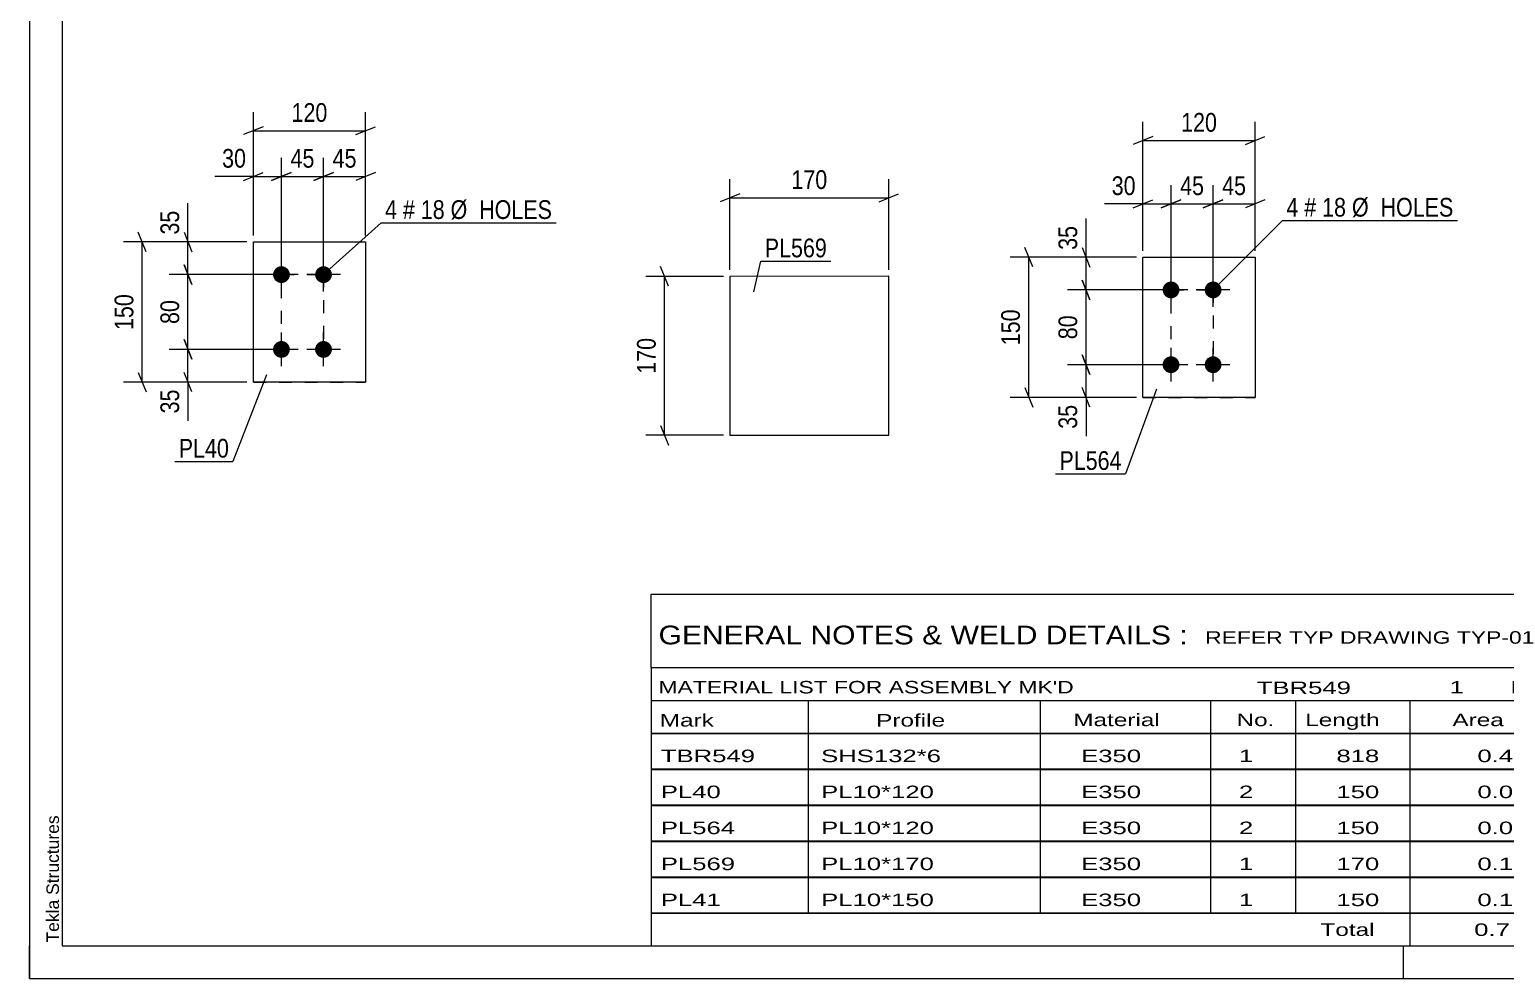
# Model space of a CAD drawing. Header units: millimetres. Extents: x 0 to 420, y 0 to 297.
# Drawn here: x 0 to 225.6, y 0 to 145 of the extents above; entities that cross this region are included whole.
import ezdxf

# ---------------------------------------------------------------- set-up
doc = ezdxf.new("R2010")
doc.units = ezdxf.units.MM
doc.linetypes.add('DXK_LINE_DOT2', pattern=[3.9198, 1.9599, -1.9599])
doc.styles.add('Arial', font='arial.ttf', dxfattribs={"height": 0.2})
doc.styles.add('Arial Narrow', font='ARIALN.TTF', dxfattribs={"height": 0.2})

# ---------------------------------------------------------------- blocks, each defined once
blk = doc.blocks.new('Unknown-585696815-1128')
at = {"color": 5, "linetype": 'Continuous'}
for p, q in [((0, 297), (0, 0)), ((5, 292), (5, 5)), ((0, 0), (0, 5)), ((5, 5), (415, 5)), ((210, 0), (210, 5)), ((0, 0), (420, 0))]:
    blk.add_line(p, q, dxfattribs=at)
at = {"color": 174, "linetype": 'Continuous', "style": 'Arial'}
blk.add_text('Tekla Structures', height=1.9102, rotation=90, dxfattribs=at).set_placement((4.5, 5.5))
blk = doc.blocks.new('Bolt-585696815-2490 - 2484')
at = {"linetype": 'Continuous'}
for points in [[(38.51, 106.27), (38.24, 106.3), (37.99, 106.39), (37.75, 106.52), (37.56, 106.7), (37.4, 106.92), (37.29, 107.16), (37.23, 107.43), (37.23, 107.69), (37.29, 107.96), (37.4, 108.2), (37.56, 108.42), (37.75, 108.6), (37.99, 108.73), (38.24, 108.82), (38.51, 108.85), (38.78, 108.82), (39.03, 108.73), (39.27, 108.6), (39.47, 108.42), (39.62, 108.2), (39.73, 107.96), (39.79, 107.69), (39.79, 107.43), (39.73, 107.16), (39.62, 106.92), (39.47, 106.7), (39.27, 106.52), (39.03, 106.39), (38.78, 106.3)], [(44.94, 106.27), (44.67, 106.3), (44.42, 106.39), (44.18, 106.52), (43.98, 106.7), (43.83, 106.92), (43.72, 107.16), (43.66, 107.43), (43.66, 107.69), (43.72, 107.96), (43.83, 108.2), (43.98, 108.42), (44.18, 108.6), (44.42, 108.73), (44.67, 108.82), (44.94, 108.85), (45.21, 108.82), (45.46, 108.73), (45.69, 108.6), (45.89, 108.42), (46.05, 108.2), (46.16, 107.96), (46.22, 107.69), (46.22, 107.43), (46.16, 107.16), (46.05, 106.92), (45.89, 106.7), (45.69, 106.52), (45.46, 106.39), (45.21, 106.3)], [(38.51, 94.85), (38.24, 94.87), (37.99, 94.96), (37.75, 95.09), (37.56, 95.27), (37.4, 95.49), (37.29, 95.73), (37.23, 96), (37.23, 96.27), (37.29, 96.53), (37.4, 96.77), (37.56, 96.99), (37.75, 97.17), (37.99, 97.31), (38.24, 97.39), (38.51, 97.42), (38.78, 97.39), (39.03, 97.31), (39.27, 97.17), (39.47, 96.99), (39.62, 96.77), (39.73, 96.53), (39.79, 96.27), (39.79, 96), (39.73, 95.73), (39.62, 95.49), (39.47, 95.27), (39.27, 95.09), (39.03, 94.96), (38.78, 94.87)], [(44.94, 94.85), (44.67, 94.87), (44.42, 94.96), (44.18, 95.09), (43.98, 95.27), (43.83, 95.49), (43.72, 95.73), (43.66, 96), (43.66, 96.27), (43.72, 96.53), (43.83, 96.77), (43.98, 96.99), (44.18, 97.17), (44.42, 97.31), (44.67, 97.39), (44.94, 97.42), (45.21, 97.39), (45.46, 97.31), (45.69, 97.17), (45.89, 96.99), (46.05, 96.77), (46.16, 96.53), (46.22, 96.27), (46.22, 96), (46.16, 95.73), (46.05, 95.49), (45.89, 95.27), (45.69, 95.09), (45.46, 94.96), (45.21, 94.87)]]:
    blk.add_hatch(color=1, dxfattribs=at).paths.add_polyline_path(points)
at = {"color": 1, "linetype": 'Continuous'}
for p, q in [((38.51, 104.99), (38.51, 110.13)), ((44.94, 104.99), (44.94, 110.13)), ((41.08, 107.56), (35.94, 107.56)), ((47.51, 107.56), (42.37, 107.56)), ((38.51, 93.56), (38.51, 98.7)), ((44.94, 93.56), (44.94, 98.7)), ((41.08, 96.13), (35.94, 96.13)), ((47.51, 96.13), (42.37, 96.13))]:
    blk.add_line(p, q, dxfattribs=at)
blk = doc.blocks.new('Part-585696815-2495 - 2484')
at = {"color": 2, "linetype": 'Continuous'}
for p, q in [((34.22, 112.56), (51.37, 112.56)), ((34.22, 91.13), (34.22, 112.56)), ((51.37, 112.56), (51.37, 112.56)), ((51.37, 112.56), (51.37, 91.13)), ((51.37, 91.13), (34.22, 91.13)), ((34.22, 91.13), (34.22, 91.13))]:
    blk.add_line(p, q, dxfattribs=at)
at = {"color": 7, "linetype": 'DXK_LINE_DOT2'}
for p, q in [((34.22, 112.56), (51.37, 112.56)), ((34.22, 91.13), (51.37, 91.13)), ((34.22, 91.13), (34.22, 91.13))]:
    blk.add_line(p, q, dxfattribs=at)
blk = doc.blocks.new('Part-585696815-2257 - 2251')
at = {"color": 2, "linetype": 'Continuous'}
for p, q in [((170.2, 110.23), (187.35, 110.23)), ((170.2, 88.8), (170.2, 110.23)), ((187.35, 110.22), (187.35, 110.23)), ((187.35, 110.23), (187.35, 88.8)), ((187.35, 88.8), (170.2, 88.8)), ((170.2, 88.8), (170.2, 88.8))]:
    blk.add_line(p, q, dxfattribs=at)
at = {"color": 7, "linetype": 'DXK_LINE_DOT2'}
for p, q in [((170.2, 110.22), (187.35, 110.22)), ((170.2, 88.8), (187.35, 88.8)), ((170.2, 88.8), (170.2, 88.8))]:
    blk.add_line(p, q, dxfattribs=at)
blk = doc.blocks.new('Bolt-585696815-4038 - 2251')
at = {"linetype": 'Continuous'}
for points in [[(174.49, 103.94), (174.22, 103.97), (173.97, 104.05), (173.73, 104.19), (173.53, 104.37), (173.38, 104.58), (173.27, 104.83), (173.21, 105.09), (173.21, 105.36), (173.27, 105.62), (173.38, 105.87), (173.53, 106.09), (173.73, 106.27), (173.97, 106.4), (174.22, 106.48), (174.49, 106.51), (174.76, 106.48), (175.01, 106.4), (175.25, 106.27), (175.45, 106.09), (175.6, 105.87), (175.71, 105.62), (175.77, 105.36), (175.77, 105.09), (175.71, 104.83), (175.6, 104.58), (175.45, 104.37), (175.25, 104.19), (175.01, 104.05), (174.76, 103.97)], [(180.92, 103.94), (180.65, 103.97), (180.4, 104.05), (180.16, 104.19), (179.96, 104.37), (179.8, 104.58), (179.7, 104.83), (179.64, 105.09), (179.64, 105.36), (179.7, 105.62), (179.8, 105.87), (179.96, 106.09), (180.16, 106.27), (180.4, 106.4), (180.65, 106.48), (180.92, 106.51), (181.19, 106.48), (181.44, 106.4), (181.67, 106.27), (181.87, 106.09), (182.03, 105.87), (182.14, 105.62), (182.2, 105.36), (182.2, 105.09), (182.14, 104.83), (182.03, 104.58), (181.87, 104.37), (181.67, 104.19), (181.44, 104.05), (181.19, 103.97)], [(174.49, 92.51), (174.22, 92.54), (173.97, 92.62), (173.73, 92.76), (173.53, 92.94), (173.38, 93.15), (173.27, 93.4), (173.21, 93.66), (173.21, 93.93), (173.27, 94.19), (173.38, 94.44), (173.53, 94.66), (173.73, 94.84), (173.97, 94.97), (174.22, 95.05), (174.49, 95.08), (174.76, 95.05), (175.01, 94.97), (175.25, 94.84), (175.45, 94.66), (175.6, 94.44), (175.71, 94.19), (175.77, 93.93), (175.77, 93.66), (175.71, 93.4), (175.6, 93.15), (175.45, 92.94), (175.25, 92.76), (175.01, 92.62), (174.76, 92.54)], [(180.92, 92.51), (180.65, 92.54), (180.4, 92.62), (180.16, 92.76), (179.96, 92.94), (179.8, 93.15), (179.7, 93.4), (179.64, 93.66), (179.64, 93.93), (179.7, 94.19), (179.8, 94.44), (179.96, 94.66), (180.16, 94.84), (180.4, 94.97), (180.65, 95.05), (180.92, 95.08), (181.19, 95.05), (181.44, 94.97), (181.67, 94.84), (181.87, 94.66), (182.03, 94.44), (182.14, 94.19), (182.2, 93.93), (182.2, 93.66), (182.14, 93.4), (182.03, 93.15), (181.87, 92.94), (181.67, 92.76), (181.44, 92.62), (181.19, 92.54)]]:
    blk.add_hatch(color=1, dxfattribs=at).paths.add_polyline_path(points)
at = {"color": 1, "linetype": 'Continuous'}
for p, q in [((174.49, 102.65), (174.49, 107.8)), ((180.92, 102.65), (180.92, 107.8)), ((177.06, 105.23), (171.92, 105.23)), ((183.49, 105.23), (178.35, 105.23)), ((174.49, 91.23), (174.49, 96.37)), ((180.92, 91.23), (180.92, 96.37)), ((177.06, 93.8), (171.92, 93.8)), ((183.49, 93.8), (178.35, 93.8))]:
    blk.add_line(p, q, dxfattribs=at)
blk = doc.blocks.new('Part-585696815-2432 - 2426')
at = {"color": 2, "linetype": 'Continuous'}
for p, q in [((131.35, 107.31), (107.06, 107.3)), ((107.06, 107.3), (107.07, 83.01)), ((131.36, 83.02), (131.35, 107.31)), ((107.07, 83.01), (131.36, 83.02))]:
    blk.add_line(p, q, dxfattribs=at)
blk = doc.blocks.new('Rectangle-585696815-2580 - 2484')
at = {"color": 1, "linetype": 'DXK_LINE_DOT2'}
blk.add_lwpolyline([(38.51, 107.56), (44.94, 107.56), (44.94, 96.13), (38.51, 96.13), (38.51, 107.56)], close=True, dxfattribs=at)
blk = doc.blocks.new('Rectangle-585696815-4992 - 2251')
at = {"color": 1, "linetype": 'DXK_LINE_DOT2'}
blk.add_lwpolyline([(174.49, 105.22), (180.92, 105.22), (180.92, 93.8), (174.49, 93.8), (174.49, 105.22)], close=True, dxfattribs=at)
blk = doc.blocks.new('StraightDimension-585696815-2508 - 2484')
at = {"color": 7, "linetype": 'Continuous'}
for p, q in [((17.82, 111.06), (16.62, 114.06)), ((33.22, 112.56), (14.37, 112.56)), ((17.22, 91.13), (17.22, 112.56)), ((16.62, 92.63), (17.82, 89.63)), ((33.22, 91.13), (14.37, 91.13))]:
    blk.add_line(p, q, dxfattribs=at)
at = {"color": 0}
blk.add_wipeout([(16.47, 105.19), (12.27, 105.19), (12.27, 98.5), (16.47, 98.5)], dxfattribs=at)
at = {"color": 3, "style": 'Arial Narrow'}
blk.add_text('150', height=2.863, rotation=90.0002, dxfattribs=at).set_placement((15.87, 99.1))
blk = doc.blocks.new('StraightDimension-585696815-2550 - 2484')
at = {"color": 7, "linetype": 'Continuous'}
for p, q in [((34.22, 113.56), (34.22, 125.41)), ((38.51, 108.56), (38.51, 125.41)), ((32.72, 121.96), (35.72, 123.16)), ((34.22, 122.56), (38.51, 122.56)), ((40.01, 123.16), (37.01, 121.96))]:
    blk.add_line(p, q, dxfattribs=at)
at = {"color": 0}
blk.add_wipeout([(33.7, 123.31), (33.7, 127.51), (28.84, 127.51), (28.84, 123.31)], dxfattribs=at)
at = {"color": 7, "linetype": 'Continuous'}
blk.add_line((34.22, 122.56), (28.32, 122.56), dxfattribs=at)
blk.add_line((34.22, 122.56), (28.32, 122.56), dxfattribs=at)
at = {"color": 3, "style": 'Arial Narrow'}
blk.add_text('30', height=2.863, dxfattribs=at).set_placement((29.44, 123.91))
blk = doc.blocks.new('StraightDimension-585696815-2519 - 2484')
at = {"color": 7, "linetype": 'Continuous'}
for p, q in [((23.62, 97.63), (24.82, 94.63)), ((37.51, 96.13), (21.37, 96.13)), ((24.22, 91.13), (24.22, 96.13)), ((24.82, 89.63), (23.62, 92.63)), ((33.22, 91.13), (21.37, 91.13))]:
    blk.add_line(p, q, dxfattribs=at)
at = {"color": 0}
blk.add_wipeout([(23.47, 90.61), (19.27, 90.61), (19.27, 85.75), (23.47, 85.75)], dxfattribs=at)
at = {"color": 7, "linetype": 'Continuous'}
blk.add_line((24.22, 91.13), (24.22, 85.22), dxfattribs=at)
blk.add_line((24.22, 91.13), (24.22, 85.22), dxfattribs=at)
at = {"color": 3, "style": 'Arial Narrow'}
blk.add_text('35', height=2.863, rotation=90.0002, dxfattribs=at).set_placement((22.87, 86.35))
blk = doc.blocks.new('StraightDimension-585696815-2497 - 2484')
at = {"color": 7, "linetype": 'Continuous'}
for p, q in [((34.22, 113.56), (34.22, 132.41)), ((51.37, 113.56), (51.37, 132.41)), ((35.72, 130.16), (32.72, 128.96)), ((34.22, 129.56), (51.37, 129.56)), ((49.87, 128.96), (52.87, 130.16))]:
    blk.add_line(p, q, dxfattribs=at)
at = {"color": 0}
blk.add_wipeout([(46.14, 130.31), (46.14, 134.51), (39.45, 134.51), (39.45, 130.31)], dxfattribs=at)
at = {"color": 3, "style": 'Arial Narrow'}
blk.add_text('120', height=2.863, dxfattribs=at).set_placement((40.05, 130.91))
blk = doc.blocks.new('StraightDimension-585696815-2529 - 2484')
at = {"color": 7, "linetype": 'Continuous'}
for p, q in [((23.62, 109.06), (24.82, 106.06)), ((37.51, 107.56), (21.37, 107.56)), ((24.22, 96.13), (24.22, 107.56)), ((24.82, 94.63), (23.62, 97.63)), ((37.51, 96.13), (21.37, 96.13))]:
    blk.add_line(p, q, dxfattribs=at)
at = {"color": 0}
blk.add_wipeout([(23.47, 104.27), (19.27, 104.27), (19.27, 99.42), (23.47, 99.42)], dxfattribs=at)
at = {"color": 3, "style": 'Arial Narrow'}
blk.add_text('80', height=2.863, rotation=90.0002, dxfattribs=at).set_placement((22.87, 100.02))
blk = doc.blocks.new('StraightDimension-585696815-2539 - 2484')
at = {"color": 7, "linetype": 'Continuous'}
for p, q in [((23.62, 114.06), (24.82, 111.06)), ((33.22, 112.56), (21.37, 112.56)), ((24.22, 107.56), (24.22, 112.56)), ((24.82, 106.06), (23.62, 109.06)), ((37.51, 107.56), (21.37, 107.56))]:
    blk.add_line(p, q, dxfattribs=at)
at = {"color": 0}
blk.add_wipeout([(23.47, 117.94), (19.27, 117.94), (19.27, 113.08), (23.47, 113.08)], dxfattribs=at)
at = {"color": 7, "linetype": 'Continuous'}
blk.add_line((24.22, 112.56), (24.22, 118.47), dxfattribs=at)
blk.add_line((24.22, 112.56), (24.22, 118.47), dxfattribs=at)
at = {"color": 3, "style": 'Arial Narrow'}
blk.add_text('35', height=2.863, rotation=90.0002, dxfattribs=at).set_placement((22.87, 113.68))
blk = doc.blocks.new('StraightDimension-585696815-2560 - 2484')
at = {"color": 7, "linetype": 'Continuous'}
for p, q in [((38.51, 108.56), (38.51, 125.41)), ((44.94, 108.56), (44.94, 125.41)), ((37.01, 121.96), (40.01, 123.16)), ((38.51, 122.56), (44.94, 122.56)), ((46.44, 123.16), (43.44, 121.96))]:
    blk.add_line(p, q, dxfattribs=at)
at = {"color": 0}
blk.add_wipeout([(44.15, 123.31), (44.15, 127.51), (39.3, 127.51), (39.3, 123.31)], dxfattribs=at)
at = {"color": 3, "style": 'Arial Narrow'}
blk.add_text('45', height=2.863, dxfattribs=at).set_placement((39.9, 123.91))
blk = doc.blocks.new('StraightDimension-585696815-2570 - 2484')
at = {"color": 7, "linetype": 'Continuous'}
for p, q in [((44.94, 108.56), (44.94, 125.41)), ((51.37, 113.56), (51.37, 125.41)), ((43.44, 121.96), (46.44, 123.16)), ((44.94, 122.56), (51.37, 122.56)), ((52.87, 123.16), (49.87, 121.96))]:
    blk.add_line(p, q, dxfattribs=at)
at = {"color": 0}
blk.add_wipeout([(50.58, 123.31), (50.58, 127.51), (45.73, 127.51), (45.73, 123.31)], dxfattribs=at)
at = {"color": 3, "style": 'Arial Narrow'}
blk.add_text('45', height=2.863, dxfattribs=at).set_placement((46.33, 123.91))
blk = doc.blocks.new('StraightDimension-585696815-5036 - 2251')
at = {"color": 7, "linetype": 'Continuous'}
for p, q in [((160.89, 111.72), (162.09, 108.72)), ((169.2, 110.22), (158.64, 110.22)), ((161.49, 105.23), (161.49, 110.22)), ((162.09, 103.73), (160.89, 106.73)), ((173.49, 105.23), (158.64, 105.23))]:
    blk.add_line(p, q, dxfattribs=at)
at = {"color": 0}
blk.add_wipeout([(160.74, 115.61), (156.54, 115.61), (156.54, 110.75), (160.74, 110.75)], dxfattribs=at)
at = {"color": 7, "linetype": 'Continuous'}
blk.add_line((161.49, 110.22), (161.49, 116.13), dxfattribs=at)
blk.add_line((161.49, 110.22), (161.49, 116.13), dxfattribs=at)
at = {"color": 3, "style": 'Arial Narrow'}
blk.add_text('35', height=2.863, rotation=90.0002, dxfattribs=at).set_placement((160.14, 111.35))
blk = doc.blocks.new('StraightDimension-585696815-2381 - 2251')
at = {"color": 7, "linetype": 'Continuous'}
for p, q in [((153.34, 108.73), (152.14, 111.73)), ((169.2, 110.23), (149.89, 110.23)), ((152.74, 88.8), (152.74, 110.23)), ((152.14, 90.3), (153.34, 87.3)), ((169.2, 88.8), (149.89, 88.8))]:
    blk.add_line(p, q, dxfattribs=at)
at = {"color": 0}
blk.add_wipeout([(151.99, 102.85), (147.79, 102.85), (147.79, 96.17), (151.99, 96.17)], dxfattribs=at)
at = {"color": 3, "style": 'Arial Narrow'}
blk.add_text('150', height=2.863, rotation=90.0002, dxfattribs=at).set_placement((151.39, 96.77))
blk = doc.blocks.new('StraightDimension-585696815-2333 - 2251')
at = {"color": 7, "linetype": 'Continuous'}
for p, q in [((170.2, 111.23), (170.2, 130.9)), ((187.35, 111.23), (187.35, 130.9)), ((171.7, 128.65), (168.7, 127.45)), ((185.85, 127.45), (188.85, 128.65)), ((170.2, 128.05), (187.35, 128.05))]:
    blk.add_line(p, q, dxfattribs=at)
at = {"color": 0}
blk.add_wipeout([(182.12, 128.8), (182.12, 133), (175.43, 133), (175.43, 128.8)], dxfattribs=at)
at = {"color": 3, "style": 'Arial Narrow'}
blk.add_text('120', height=2.863, dxfattribs=at).set_placement((176.03, 129.4))
blk = doc.blocks.new('StraightDimension-585696815-5037 - 2251')
at = {"color": 7, "linetype": 'Continuous'}
for p, q in [((160.89, 106.73), (162.09, 103.73)), ((173.49, 105.23), (158.64, 105.23)), ((161.49, 93.8), (161.49, 105.23)), ((162.09, 92.3), (160.89, 95.3)), ((173.49, 93.8), (158.64, 93.8))]:
    blk.add_line(p, q, dxfattribs=at)
at = {"color": 0}
blk.add_wipeout([(160.74, 101.94), (156.54, 101.94), (156.54, 97.09), (160.74, 97.09)], dxfattribs=at)
at = {"color": 3, "style": 'Arial Narrow'}
blk.add_text('80', height=2.863, rotation=90.0002, dxfattribs=at).set_placement((160.14, 97.69))
blk = doc.blocks.new('StraightDimension-585696815-5038 - 2251')
at = {"color": 7, "linetype": 'Continuous'}
for p, q in [((160.89, 95.3), (162.09, 92.3)), ((173.49, 93.8), (158.64, 93.8)), ((161.49, 88.8), (161.49, 93.8)), ((162.09, 87.3), (160.89, 90.3)), ((169.2, 88.8), (158.64, 88.8))]:
    blk.add_line(p, q, dxfattribs=at)
at = {"color": 0}
blk.add_wipeout([(160.74, 88.27), (156.54, 88.27), (156.54, 83.41), (160.74, 83.41)], dxfattribs=at)
at = {"color": 7, "linetype": 'Continuous'}
blk.add_line((161.49, 88.8), (161.49, 82.89), dxfattribs=at)
blk.add_line((161.49, 88.8), (161.49, 82.89), dxfattribs=at)
at = {"color": 3, "style": 'Arial Narrow'}
blk.add_text('35', height=2.863, rotation=90.0002, dxfattribs=at).set_placement((160.14, 84.01))
blk = doc.blocks.new('StraightDimension-585696815-5104 - 2251')
at = {"color": 7, "linetype": 'Continuous'}
for p, q in [((180.92, 106.23), (180.92, 121.22)), ((187.35, 111.22), (187.35, 121.22)), ((179.42, 117.77), (182.42, 118.97)), ((180.92, 118.37), (187.35, 118.37)), ((188.85, 118.97), (185.85, 117.77))]:
    blk.add_line(p, q, dxfattribs=at)
at = {"color": 0}
blk.add_wipeout([(186.56, 119.12), (186.56, 123.32), (181.7, 123.32), (181.7, 119.12)], dxfattribs=at)
at = {"color": 3, "style": 'Arial Narrow'}
blk.add_text('45', height=2.863, dxfattribs=at).set_placement((182.3, 119.72))
blk = doc.blocks.new('StraightDimension-585696815-5105 - 2251')
at = {"color": 7, "linetype": 'Continuous'}
for p, q in [((174.49, 106.23), (174.49, 121.22)), ((180.92, 106.23), (180.92, 121.22)), ((172.99, 117.77), (175.99, 118.97)), ((174.49, 118.37), (180.92, 118.37)), ((182.42, 118.97), (179.42, 117.77))]:
    blk.add_line(p, q, dxfattribs=at)
at = {"color": 0}
blk.add_wipeout([(180.13, 119.12), (180.13, 123.32), (175.28, 123.32), (175.28, 119.12)], dxfattribs=at)
at = {"color": 3, "style": 'Arial Narrow'}
blk.add_text('45', height=2.863, dxfattribs=at).set_placement((175.88, 119.72))
blk = doc.blocks.new('StraightDimension-585696815-5106 - 2251')
at = {"color": 7, "linetype": 'Continuous'}
for p, q in [((170.2, 111.22), (170.2, 121.22)), ((174.49, 106.23), (174.49, 121.22)), ((168.7, 117.77), (171.7, 118.97)), ((170.2, 118.37), (174.49, 118.37)), ((175.99, 118.97), (172.99, 117.77))]:
    blk.add_line(p, q, dxfattribs=at)
at = {"color": 0}
blk.add_wipeout([(169.68, 119.12), (169.68, 123.32), (164.82, 123.32), (164.82, 119.12)], dxfattribs=at)
at = {"color": 7, "linetype": 'Continuous'}
blk.add_line((170.2, 118.37), (164.3, 118.37), dxfattribs=at)
blk.add_line((170.2, 118.37), (164.3, 118.37), dxfattribs=at)
at = {"color": 3, "style": 'Arial Narrow'}
blk.add_text('30', height=2.863, dxfattribs=at).set_placement((165.42, 119.72))
blk = doc.blocks.new('StraightDimension-585696815-2434 - 2426')
at = {"color": 7, "linetype": 'Continuous'}
for p, q in [((107.06, 108.3), (107.06, 122.15)), ((131.35, 108.31), (131.35, 122.15)), ((108.56, 119.9), (105.56, 118.7)), ((129.85, 118.7), (132.85, 119.9)), ((107.06, 119.3), (131.35, 119.3))]:
    blk.add_line(p, q, dxfattribs=at)
at = {"color": 0}
blk.add_wipeout([(122.55, 120.05), (122.55, 124.25), (115.86, 124.25), (115.86, 120.05)], dxfattribs=at)
at = {"color": 3, "style": 'Arial Narrow'}
blk.add_text('170', height=2.863, dxfattribs=at).set_placement((116.46, 120.65))
blk = doc.blocks.new('StraightDimension-585696815-2445 - 2426')
at = {"color": 7, "linetype": 'Continuous'}
for p, q in [((97.67, 105.8), (96.47, 108.8)), ((106.06, 107.3), (94.22, 107.3)), ((97.07, 83.01), (97.07, 107.3)), ((96.47, 84.51), (97.67, 81.51)), ((106.07, 83.01), (94.22, 83.01))]:
    blk.add_line(p, q, dxfattribs=at)
at = {"color": 0}
blk.add_wipeout([(96.32, 98.5), (92.12, 98.5), (92.12, 91.81), (96.32, 91.81)], dxfattribs=at)
at = {"color": 3, "style": 'Arial Narrow'}
blk.add_text('170', height=2.863, rotation=90.0002, dxfattribs=at).set_placement((95.72, 92.41))
blk = doc.blocks.new('Unknown-585696815-5208')
at = {"color": 7, "linetype": 'Continuous'}
for p, q in [((95, 58.75), (255, 58.75)), ((95, 47.5), (95, 58.75)), ((255, 58.75), (255, 47.5)), ((95, 47.5), (255, 47.5)), ((95, 47.5), (95, 42.5)), ((255, 47.5), (255, 42.5)), ((95, 42.5), (255, 42.5)), ((95, 42.5), (95, 37.5)), ((119, 42.5), (119, 37.5)), ((154.5, 42.5), (154.5, 37.5)), ((180.5, 42.5), (180.5, 37.5)), ((193.5, 42.5), (193.5, 37.5)), ((211, 42.5), (211, 37.5)), ((233, 42.5), (233, 37.5)), ((255, 42.5), (255, 37.5)), ((95, 37.5), (255, 37.5)), ((95, 37.45), (95, 32.05)), ((95, 37.45), (255, 37.45)), ((119, 37.5), (119, 32)), ((154.5, 37.5), (154.5, 32)), ((180.5, 37.5), (180.5, 32)), ((193.5, 37.5), (193.5, 32)), ((211, 37.5), (211, 32)), ((233, 37.5), (233, 32)), ((255, 37.45), (255, 32.05)), ((95, 32.05), (255, 32.05)), ((95, 31.95), (95, 26.55)), ((95, 31.95), (255, 31.95)), ((119, 32), (119, 26.5)), ((154.5, 32), (154.5, 26.5)), ((180.5, 32), (180.5, 26.5)), ((193.5, 32), (193.5, 26.5)), ((211, 32), (211, 26.5)), ((233, 32), (233, 26.5)), ((255, 31.95), (255, 26.55)), ((95, 26.55), (255, 26.55)), ((95, 26.45), (95, 21.05)), ((95, 26.45), (255, 26.45)), ((119, 26.5), (119, 21)), ((154.5, 26.5), (154.5, 21)), ((180.5, 26.5), (180.5, 21)), ((193.5, 26.5), (193.5, 21)), ((211, 26.5), (211, 21)), ((233, 26.5), (233, 21)), ((255, 26.45), (255, 21.05)), ((95, 21.05), (255, 21.05)), ((95, 20.95), (95, 15.55)), ((95, 20.95), (255, 20.95)), ((119, 21), (119, 15.5)), ((154.5, 21), (154.5, 15.5)), ((180.5, 21), (180.5, 15.5)), ((193.5, 21), (193.5, 15.5)), ((211, 21), (211, 15.5)), ((233, 21), (233, 15.5)), ((255, 20.95), (255, 15.55)), ((95, 15.55), (255, 15.55)), ((95, 15.45), (95, 10.05)), ((95, 15.45), (255, 15.45)), ((119, 15.5), (119, 10)), ((154.5, 15.5), (154.5, 10)), ((180.5, 15.5), (180.5, 10)), ((193.5, 15.5), (193.5, 10)), ((211, 15.5), (211, 10)), ((233, 15.5), (233, 10)), ((255, 15.45), (255, 10.05)), ((95, 10.05), (255, 10.05)), ((95, 10), (255, 10)), ((95, 10), (95, 5)), ((211, 10), (211, 5)), ((233, 10), (233, 5)), ((255, 10), (255, 5)), ((95, 5), (255, 5))]:
    blk.add_line(p, q, dxfattribs=at)
at = {"color": 7, "style": 'Arial Narrow'}
for s, height, width, p in [('GENERAL NOTES & WELD DETAILS :', 2.8633, 1.4, (96.15, 51.06)), ('REFER TYP DRAWING TYP-01', 1.9089, 1.6, (179.7, 51.16)), ("MATERIAL LIST FOR ASSEMBLY MK'D", 1.9089, 1.6, (96.15, 43.56)), ('TBR549', 1.909, 1.794707, (187.59, 43.47)), ('1', 1.91, 1.794707, (217.08, 43.56)), ('No. Required', 1.9089, 1.6, (226.41, 43.56)), ('Mark', 1.909, 1.7, (96.34, 38.5)), ('Profile', 1.909, 1.7, (129.41, 38.5)), ('Material', 1.909, 1.7, (159.54, 38.56)), ('No.', 1.909, 1.7, (184.5, 38.56)), ('Length', 1.909, 1.7, (195, 38.56)), ('Area', 1.909, 1.7, (217.5, 38.56)), ('Weight', 1.909, 1.7, (237, 38.56))]:
    blk.add_text(s, height=height, dxfattribs=dict(at, width=width)).set_placement(p)
at = {"color": 7, "linetype": 'Continuous', "style": 'Arial Narrow'}
for s, height, width, p in [('TBR549', 1.909, 1.794707, (96.5, 33.06)), ('SHS132*6', 1.909, 1.794707, (121, 33.06)), ('E350', 1.909, 1.794707, (160.74, 33.06)), ('1', 1.91, 1.794707, (184.86, 33.06)), ('818', 1.909, 1.794707, (199.77, 33.06)), ('0.4', 1.909, 1.794707, (221.32, 33.06)), ('19.4', 1.909, 1.794707, (240.14, 33.06)), ('PL40', 1.909, 1.794707, (96.5, 27.56)), ('PL10*120', 1.909, 1.794707, (121, 27.56)), ('E350', 1.909, 1.794707, (160.74, 27.56)), ('2', 1.91, 1.794707, (184.86, 27.56)), ('150', 1.909, 1.794707, (199.77, 27.56)), ('0.0', 1.909, 1.794707, (221.32, 27.56)), ('2.8', 1.909, 1.794707, (242.33, 27.56)), ('PL564', 1.909, 1.794707, (96.5, 22.06)), ('PL10*120', 1.909, 1.794707, (121, 22.06)), ('E350', 1.909, 1.794707, (160.74, 22.06)), ('2', 1.91, 1.794707, (184.86, 22.06)), ('150', 1.909, 1.794707, (199.77, 22.06)), ('0.0', 1.909, 1.794707, (221.32, 22.06)), ('2.8', 1.909, 1.794707, (242.33, 22.06)), ('PL569', 1.909, 1.794707, (96.5, 16.56)), ('PL10*170', 1.909, 1.794707, (121, 16.56)), ('E350', 1.909, 1.794707, (160.74, 16.56)), ('1', 1.91, 1.794707, (184.86, 16.56)), ('170', 1.909, 1.794707, (199.77, 16.56)), ('0.1', 1.909, 1.794707, (221.32, 16.56)), ('2.3', 1.909, 1.794707, (242.33, 16.56)), ('PL41', 1.909, 1.794707, (96.5, 11.06)), ('PL10*150', 1.909, 1.794707, (121, 11.06)), ('E350', 1.909, 1.794707, (160.74, 11.06)), ('1', 1.91, 1.794707, (184.86, 11.06)), ('150', 1.909, 1.794707, (199.77, 11.06)), ('0.1', 1.909, 1.794707, (221.32, 11.06)), ('1.8', 1.909, 1.794707, (242.33, 11.06)), ('Total', 1.909, 1.7, (197.33, 6.5)), ('0.7', 1.909, 1.794707, (220.83, 6.5)), ('29.1', 1.909, 1.794707, (240.14, 6.5))]:
    blk.add_text(s, height=height, dxfattribs=dict(at, width=width)).set_placement(p)
blk = doc.blocks.new('Mark-585696815-2486 - 2484')
at = {"color": 0}
blk.add_wipeout([(56.18, 116.07), (56.18, 119.07), (54.35, 119.07), (54.35, 116.07)], dxfattribs=at)
blk.add_wipeout([(56.18, 116.07), (56.18, 119.07), (54.35, 119.07), (54.35, 116.07)], dxfattribs=at)
at = {"color": 7, "linetype": 'Continuous'}
blk.add_line((44.94, 107.56), (53.75, 115.47), dxfattribs=at)
at = {"color": 0}
blk.add_wipeout([(58.91, 116.07), (58.91, 119.07), (57.08, 119.07), (57.08, 116.07)], dxfattribs=at)
blk.add_wipeout([(58.91, 116.07), (58.91, 119.07), (57.08, 119.07), (57.08, 116.07)], dxfattribs=at)
at = {"color": 3, "style": 'Arial Narrow'}
blk.add_text('4', height=2.86, dxfattribs=at).set_placement((54.35, 116.07))
at = {"color": 0}
blk.add_wipeout([(63.46, 116.07), (63.46, 119.07), (59.81, 119.07), (59.81, 116.07)], dxfattribs=at)
blk.add_wipeout([(63.46, 116.07), (63.46, 119.07), (59.81, 119.07), (59.81, 116.07)], dxfattribs=at)
at = {"color": 3, "style": 'Arial Narrow'}
blk.add_text('#', height=2.86, dxfattribs=at).set_placement((57.08, 116.07))
at = {"color": 0}
blk.add_wipeout([(79.89, 116.07), (79.89, 119.07), (64.36, 119.07), (64.36, 116.07)], dxfattribs=at)
blk.add_wipeout([(79.89, 116.07), (79.89, 119.07), (64.36, 119.07), (64.36, 116.07)], dxfattribs=at)
at = {"color": 7, "linetype": 'Continuous'}
blk.add_line((53.75, 115.47), (80.49, 115.47), dxfattribs=at)
at = {"color": 3, "style": 'Arial Narrow'}
for s, p in [('18', (59.81, 116.07)), ('Ø  HOLES', (64.36, 116.07))]:
    blk.add_text(s, height=2.863, dxfattribs=at).set_placement(p)
blk = doc.blocks.new('Mark-585696815-2491 - 2484')
at = {"color": 0}
blk.add_wipeout([(30.49, 79.6), (30.49, 82.6), (22.81, 82.6), (22.81, 79.6)], dxfattribs=at)
blk.add_wipeout([(30.49, 79.6), (30.49, 82.6), (22.81, 82.6), (22.81, 79.6)], dxfattribs=at)
at = {"color": 30, "linetype": 'Continuous'}
for p in [(36.23, 92.24), (22.21, 79)]:
    blk.add_line(p, (31.09, 79), dxfattribs=at)
at = {"color": 3, "style": 'Arial Narrow'}
blk.add_text('PL40', height=2.863, dxfattribs=at).set_placement((22.81, 79.6))
blk = doc.blocks.new('Mark-585696815-2253 - 2251')
at = {"color": 0}
blk.add_wipeout([(166.94, 77.72), (166.94, 80.72), (157.43, 80.72), (157.43, 77.72)], dxfattribs=at)
blk.add_wipeout([(166.94, 77.72), (166.94, 80.72), (157.43, 80.72), (157.43, 77.72)], dxfattribs=at)
at = {"color": 30, "linetype": 'Continuous'}
for p in [(172.26, 90.08), (156.83, 77.12)]:
    blk.add_line(p, (167.54, 77.12), dxfattribs=at)
at = {"color": 3, "style": 'Arial Narrow'}
blk.add_text('PL564', height=2.863, dxfattribs=at).set_placement((157.43, 77.72))
blk = doc.blocks.new('Mark-585696815-4039 - 2251')
at = {"color": 0}
blk.add_wipeout([(193.95, 116.43), (193.95, 119.43), (192.12, 119.43), (192.12, 116.43)], dxfattribs=at)
blk.add_wipeout([(193.95, 116.43), (193.95, 119.43), (192.12, 119.43), (192.12, 116.43)], dxfattribs=at)
at = {"color": 7, "linetype": 'Continuous'}
blk.add_line((180.92, 105.23), (191.52, 115.83), dxfattribs=at)
at = {"color": 0}
blk.add_wipeout([(196.68, 116.43), (196.68, 119.43), (194.85, 119.43), (194.85, 116.43)], dxfattribs=at)
blk.add_wipeout([(196.68, 116.43), (196.68, 119.43), (194.85, 119.43), (194.85, 116.43)], dxfattribs=at)
at = {"color": 3, "style": 'Arial Narrow'}
blk.add_text('4', height=2.86, dxfattribs=at).set_placement((192.12, 116.43))
at = {"color": 0}
blk.add_wipeout([(201.24, 116.43), (201.24, 119.43), (197.58, 119.43), (197.58, 116.43)], dxfattribs=at)
blk.add_wipeout([(201.24, 116.43), (201.24, 119.43), (197.58, 119.43), (197.58, 116.43)], dxfattribs=at)
at = {"color": 3, "style": 'Arial Narrow'}
blk.add_text('#', height=2.86, dxfattribs=at).set_placement((194.85, 116.43))
at = {"color": 0}
blk.add_wipeout([(217.66, 116.43), (217.66, 119.43), (202.14, 119.43), (202.14, 116.43)], dxfattribs=at)
blk.add_wipeout([(217.66, 116.43), (217.66, 119.43), (202.14, 119.43), (202.14, 116.43)], dxfattribs=at)
at = {"color": 7, "linetype": 'Continuous'}
blk.add_line((191.52, 115.83), (218.26, 115.83), dxfattribs=at)
at = {"color": 3, "style": 'Arial Narrow'}
for s, p in [('18', (197.58, 116.43)), ('Ø  HOLES', (202.14, 116.43))]:
    blk.add_text(s, height=2.863, dxfattribs=at).set_placement(p)
blk = doc.blocks.new('Mark-585696815-2428 - 2426')
at = {"color": 0}
blk.add_wipeout([(121.89, 110.21), (121.89, 113.21), (112.39, 113.21), (112.39, 110.21)], dxfattribs=at)
blk.add_wipeout([(121.89, 110.21), (121.89, 113.21), (112.39, 113.21), (112.39, 110.21)], dxfattribs=at)
at = {"color": 30, "linetype": 'Continuous'}
for p, q in [((110.74, 104.93), (111.79, 109.61)), ((111.79, 109.61), (122.49, 109.61))]:
    blk.add_line(p, q, dxfattribs=at)
at = {"color": 3, "style": 'Arial Narrow'}
blk.add_text('PL569', height=2.863, dxfattribs=at).set_placement((112.39, 110.21))

msp = doc.modelspace()

# ---------------------------------------------------------------- block references
for name in ['Unknown-585696815-1128', 'Part-585696815-2495 - 2484', 'Bolt-585696815-2490 - 2484', 'Part-585696815-2257 - 2251', 'Rectangle-585696815-2580 - 2484', 'Part-585696815-2432 - 2426', 'Bolt-585696815-4038 - 2251', 'Rectangle-585696815-4992 - 2251', 'Unknown-585696815-5208']:
    msp.add_blockref(name, (0, 0))

# ---------------------------------------------------------------- next in the draw order: block references
for name in ['StraightDimension-585696815-2434 - 2426', 'StraightDimension-585696815-5036 - 2251', 'StraightDimension-585696815-2508 - 2484']:
    msp.add_blockref(name, (0, 0))

# ---------------------------------------------------------------- next in the draw order: block references
for name in ['StraightDimension-585696815-2550 - 2484', 'Mark-585696815-2428 - 2426', 'StraightDimension-585696815-2381 - 2251', 'StraightDimension-585696815-2445 - 2426', 'StraightDimension-585696815-2519 - 2484']:
    msp.add_blockref(name, (0, 0))

# ---------------------------------------------------------------- next in the draw order: block references
for name in ['StraightDimension-585696815-2497 - 2484', 'StraightDimension-585696815-2333 - 2251', 'StraightDimension-585696815-2529 - 2484', 'StraightDimension-585696815-5037 - 2251', 'Mark-585696815-2491 - 2484']:
    msp.add_blockref(name, (0, 0))

# ---------------------------------------------------------------- next in the draw order: block references
for name in ['StraightDimension-585696815-5104 - 2251', 'StraightDimension-585696815-2539 - 2484', 'StraightDimension-585696815-5038 - 2251']:
    msp.add_blockref(name, (0, 0))

# ---------------------------------------------------------------- next in the draw order: block references
for name in ['StraightDimension-585696815-2560 - 2484', 'StraightDimension-585696815-5105 - 2251', 'Mark-585696815-2253 - 2251']:
    msp.add_blockref(name, (0, 0))

# ---------------------------------------------------------------- next in the draw order: block references
for name in ['StraightDimension-585696815-2570 - 2484', 'StraightDimension-585696815-5106 - 2251', 'Mark-585696815-4039 - 2251']:
    msp.add_blockref(name, (0, 0))

# ---------------------------------------------------------------- next in the draw order: block references
msp.add_blockref('Mark-585696815-2486 - 2484', (0, 0))

doc.saveas('drawing.dxf')
